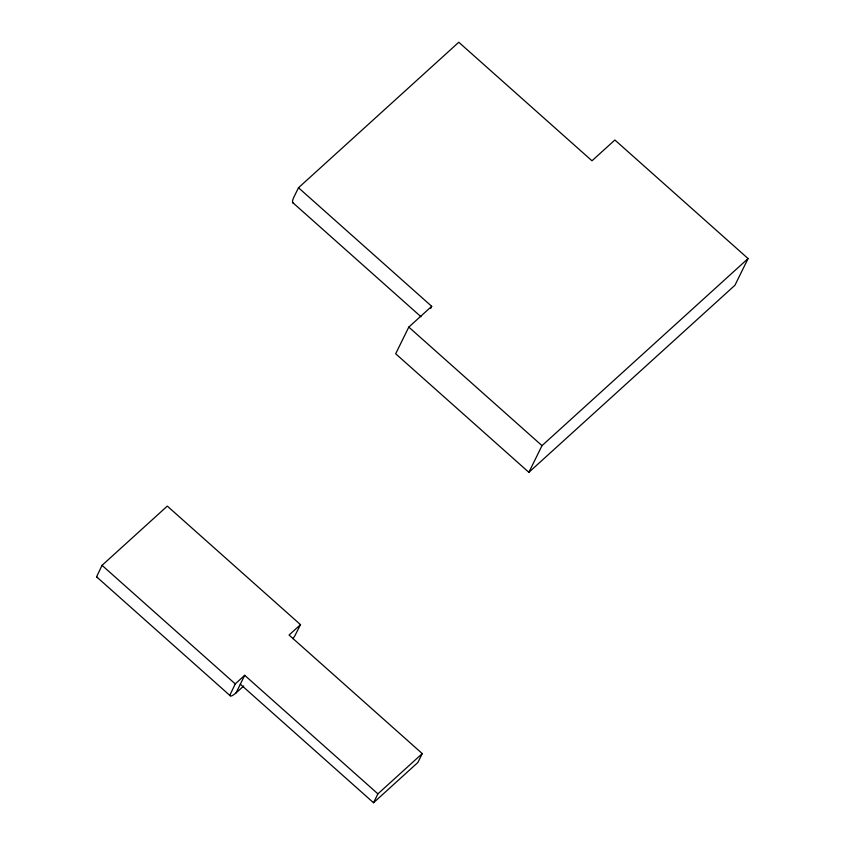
<?xml version="1.0" encoding="UTF-8"?>
<svg xmlns="http://www.w3.org/2000/svg" width="845" height="845" viewBox="0 0 845 845"><rect width="100%" height="100%" fill="white"/><g stroke="black" fill="none" stroke-linecap="round" stroke-linejoin="round"><path stroke-width="1.27" d="M292.94 638.64A18.104 3.116 -48.3 0 0 294.81 635.884L300.503 624.656L167.299 506.102L102.044 565.347L96.964 576.015A18.104 3.116 -48.3 0 0 97.534 577.526M240.329 684.207L373.532 802.75L377.905 793.856L244.701 675.313L235.248 683.901L230.167 694.558A18.104 3.116 -48.3 0 0 236.019 692.963L243.719 685.982M298.496 187.759L431.7 306.312L408.8 327.099L395.671 353.77L528.875 472.323L734.949 285.24L748.078 258.559L614.875 140.006L591.986 160.793L458.782 42.25L298.496 187.759L294.123 196.653A36.198 6.221 -48.3 0 0 293.458 203.17M236.019 692.963L244.701 675.313M430.601 308.531L431.7 306.312M528.875 472.323L542.004 445.642L748.078 258.559M300.503 624.656L289.053 635.049L422.257 753.592L417.874 762.486L373.532 802.75M377.905 793.856L422.257 753.592M292.676 202.536L420.979 316.727M408.8 327.099L542.004 445.642M102.044 565.347L235.248 683.901M96.921 577.124L230.125 695.678"/></g></svg>
